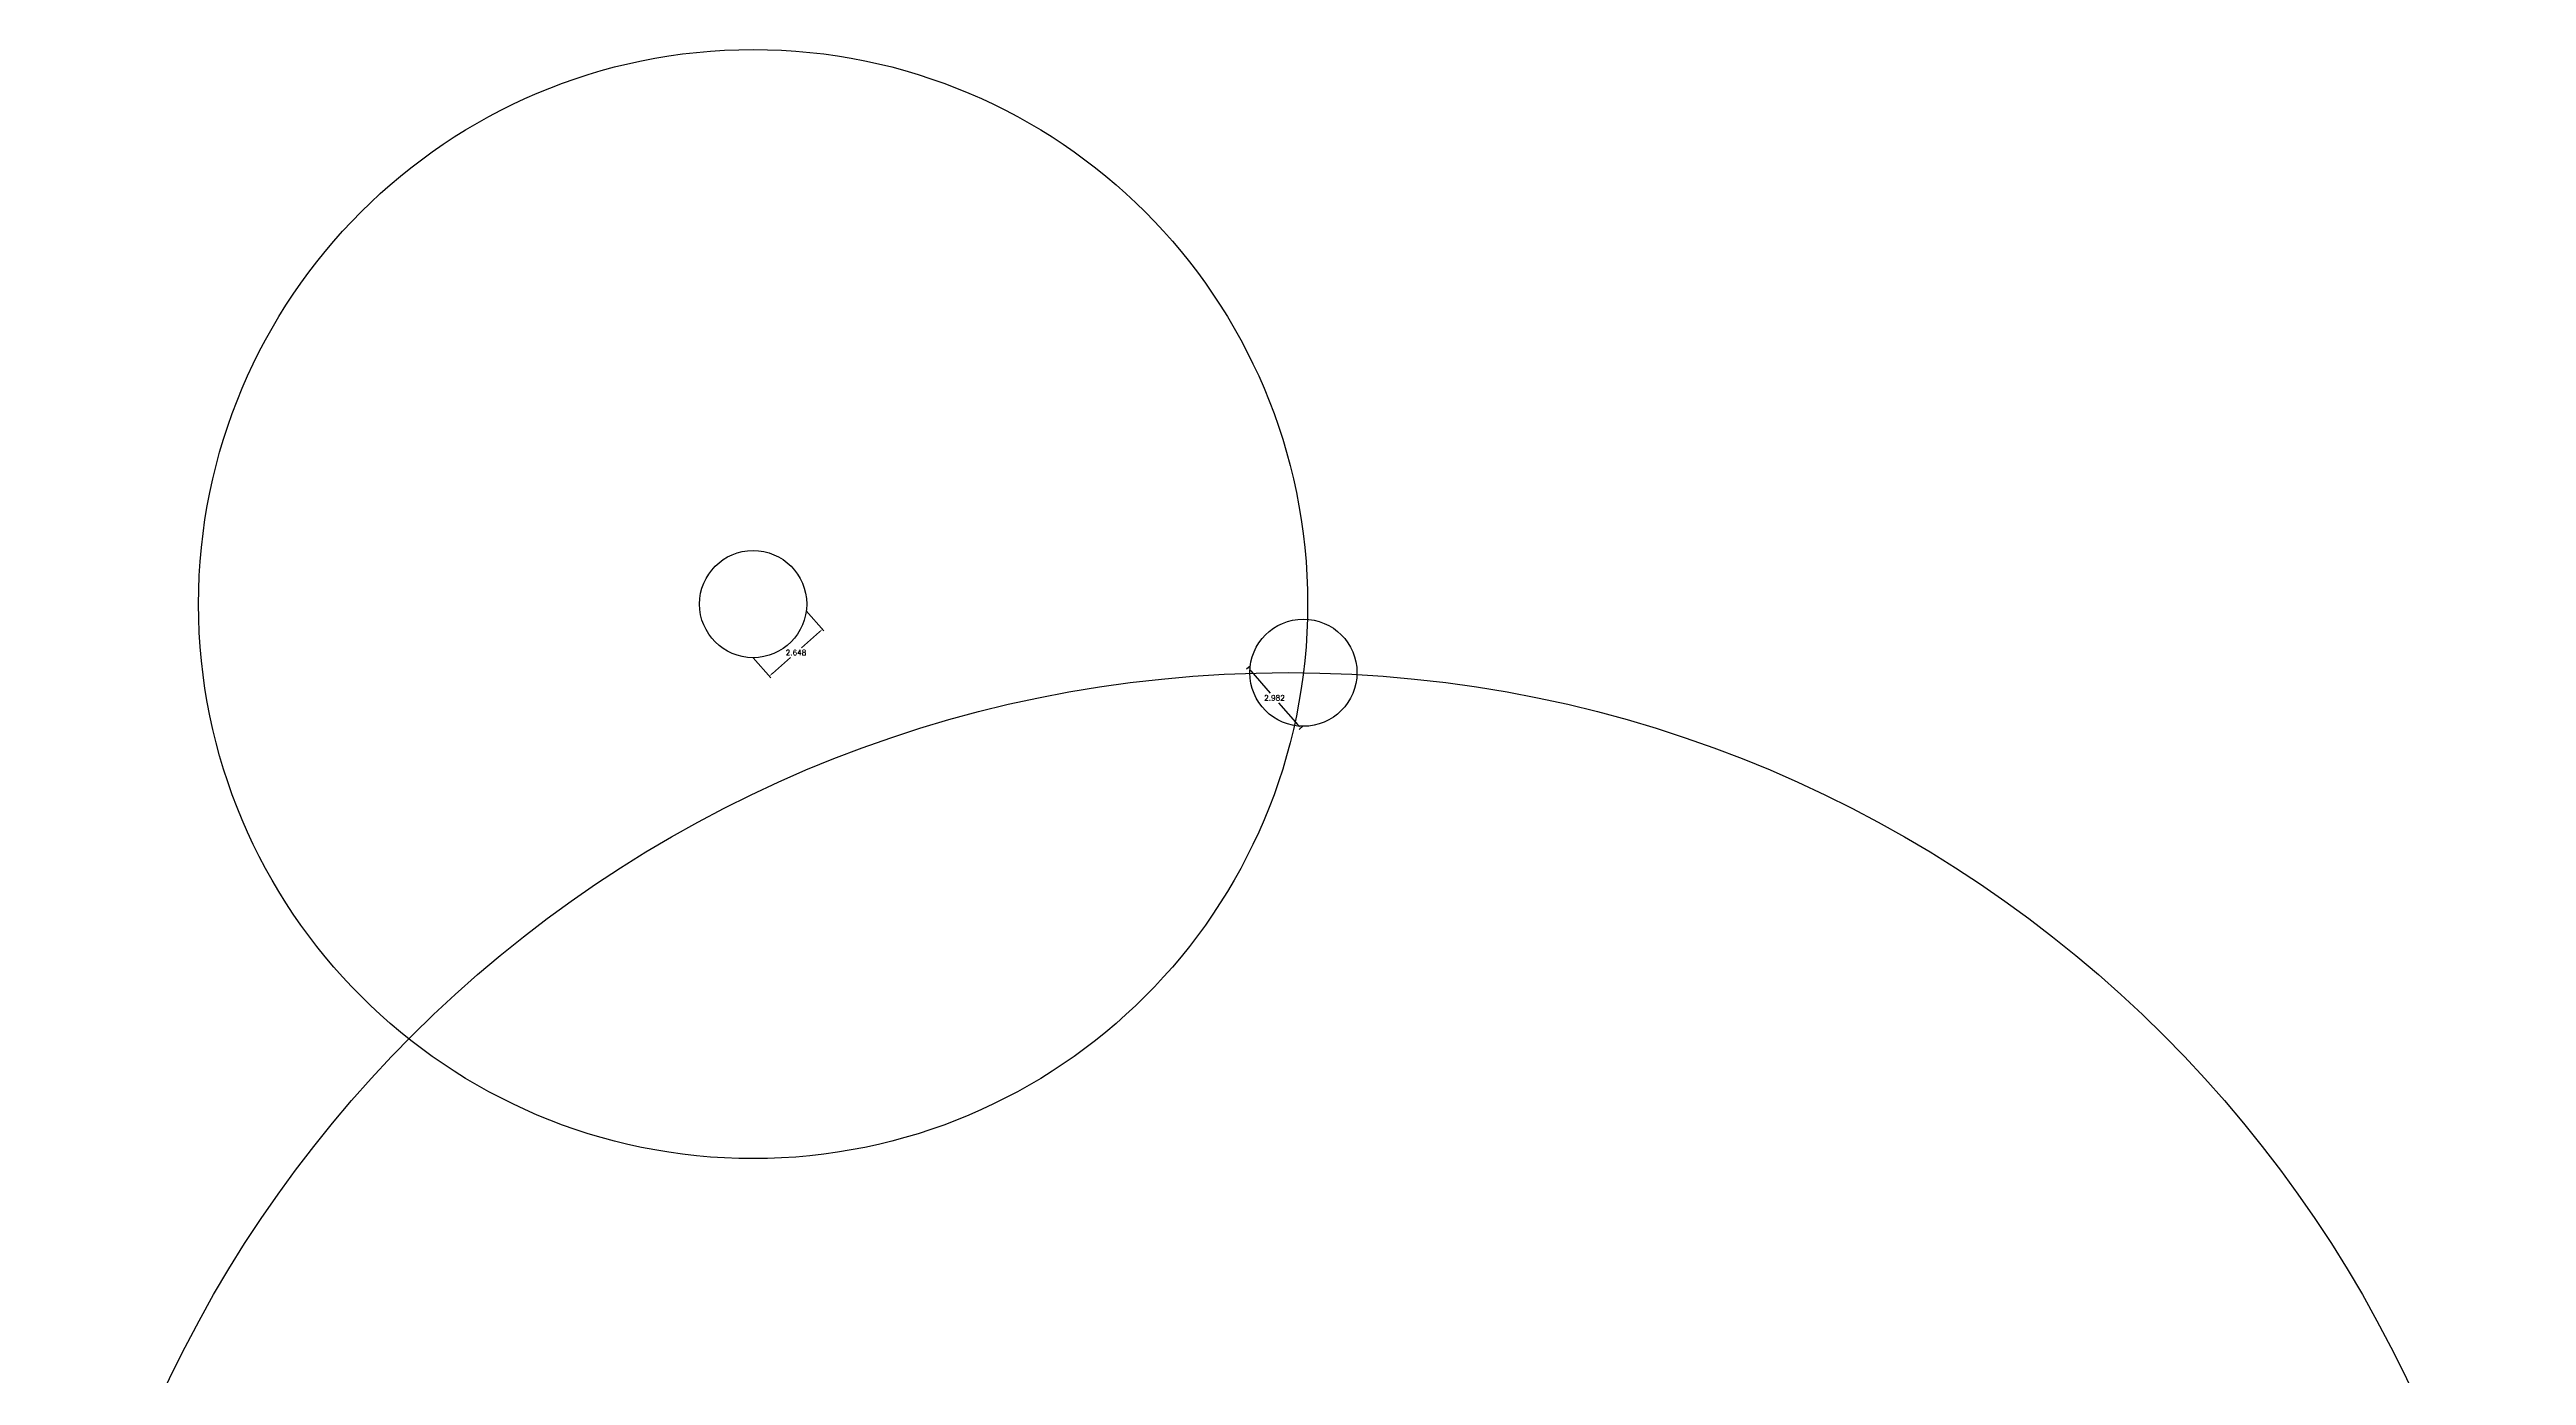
# Model space of a CAD drawing. Extents: x 915 to 2178, y -798 to 165.
# Drawn here: x 2086 to 2178.4, y -732 to -682.6 of the extents above; entities that cross this region are included whole.
import ezdxf

# ---------------------------------------------------------------- set-up
doc = ezdxf.new("R2010")
doc.units = 0
doc.header["$LTSCALE"] = 0.5
doc.header["$MEASUREMENT"] = 0
doc.layers.get('DEFPOINTS').update_dxf_attribs({"linetype": 'CONTINUOUS'})
doc.layers.add('MURO', color=150, linetype='CONTINUOUS')
doc.styles.add('ROMANT', font='romant')
doc.dimstyles.new('detalle', dxfattribs={"dimtxt": 0.2, "dimasz": 0.15, "dimexe": 0.08, "dimexo": 0, "dimgap": 0.08, "dimtad": 0, "dimtih": 1, "dimtoh": 1, "dimdec": 3, "dimzin": 1, "dimdsep": 46, "dimtxsty": 'ROMANT', "dimcen": 0.15, "dimclrd": 143, "dimclre": 9, "dimadec": 0, "dimazin": 0, "dimtfac": 1, "dimtdec": 3, "dimtmove": 0, "dimatfit": 3, "dimfxl": 1, "dimarcsym": 0})

# ---------------------------------------------------------------- blocks, each defined once
blk = doc.blocks.new('*D316')
at = {"layer": 'DEFPOINTS', "color": 0, "transparency": 16777216}
for p in [(2130.724, -705.634), (2130.798, -705.569), (2132.757, -707.816)]:
    blk.add_point(p, dxfattribs=at)
at = {"layer": 'MURO', "color": 9, "lineweight": -2, "transparency": 16777216}
for p, q in [((2130.798, -705.569), (2130.663, -705.686)), ((2132.757, -707.816), (2132.623, -707.934))]:
    blk.add_line(p, q, dxfattribs=at)
at = {"layer": 'MURO', "color": 143, "lineweight": -2, "transparency": 16777216}
for p, q in [((2130.822, -705.747), (2131.546, -706.577)), ((2132.585, -707.768), (2131.86, -706.937))]:
    blk.add_line(p, q, dxfattribs=at)
at = {"layer": 'MURO', "color": 143, "transparency": 16777216}
for points in [[(2130.841, -705.73), (2130.803, -705.763), (2130.724, -705.634)], [(2132.604, -707.752), (2132.566, -707.784), (2132.683, -707.881)]]:
    blk.add_solid(points, dxfattribs=at)
at = {"layer": 'MURO', "color": 0, "transparency": 16777216, "insert": (2131.703, -706.757), "char_height": 0.2, "attachment_point": 5, "style": 'ROMANT'}
blk.add_mtext('2.982', dxfattribs=at)
blk = doc.blocks.new('*D317')
at = {"layer": 'DEFPOINTS', "color": 0, "transparency": 16777216}
for p in [(2114.226, -703.503), (2114.833, -704.19), (2112.241, -705.256)]:
    blk.add_point(p, dxfattribs=at)
at = {"layer": 'MURO', "color": 9, "lineweight": -2, "transparency": 16777216}
for p, q in [((2114.226, -703.503), (2114.886, -704.25)), ((2112.241, -705.256), (2112.901, -706.003))]:
    blk.add_line(p, q, dxfattribs=at)
at = {"layer": 'MURO', "color": 143, "lineweight": -2, "transparency": 16777216}
for p, q in [((2114.72, -704.29), (2114.044, -704.887)), ((2112.961, -705.844), (2113.637, -705.247))]:
    blk.add_line(p, q, dxfattribs=at)
at = {"layer": 'MURO', "color": 143, "transparency": 16777216}
for points in [[(2114.704, -704.271), (2114.737, -704.308), (2114.833, -704.19)], [(2112.944, -705.825), (2112.977, -705.862), (2112.848, -705.943)]]:
    blk.add_solid(points, dxfattribs=at)
at = {"layer": 'MURO', "color": 0, "transparency": 16777216, "insert": (2113.841, -705.067), "char_height": 0.2, "attachment_point": 5, "style": 'ROMANT'}
blk.add_mtext('2.648', dxfattribs=at)

msp = doc.modelspace()

# ---------------------------------------------------------------- linework, layer by layer
at = {"layer": 'MURO'}
for centre, radius in [((2112.2413, -703.2555), 20.7), ((2112.2413, -703.2555), 2), ((2132.7822, -705.8166), 2), ((2132.2075, -752.0431), 46.23)]:
    msp.add_circle(centre, radius, dxfattribs=at)

# ---------------------------------------------------------------- dimensions: what is measured, and where the dimension line sits
for p1, p2, distance, picture, middle in [((2112.2413, -705.2555), (2114.2259, -703.503), -0.917, '*D317', (2113.8406, -705.0666)), ((2132.7574, -707.8165), (2130.7976, -705.5692), 0.0983, '*D316', (2131.7034, -706.7574))]:
    dim = msp.add_aligned_dim(p1=p1, p2=p2, distance=distance, dimstyle='detalle', dxfattribs=at)
    dim.commit()
    dim.dimension.update_dxf_attribs({"geometry": picture, "text_midpoint": middle})

doc.saveas('drawing.dxf')
